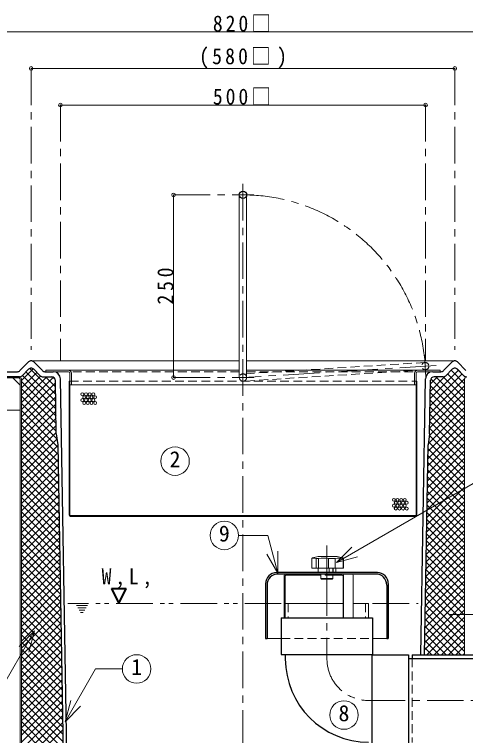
# Model space of a CAD drawing. Units: millimetres at full size, sheet at 1:10; details may follow other scales. Extents: x -2058 to 1992, y -1332 to 1478.
# Drawn here: x -1226 to -608, y -640 to 347 of the extents above; entities that cross this region are included whole.
import ezdxf
from ezdxf.enums import TextEntityAlignment as Align

# ---------------------------------------------------------------- set-up
doc = ezdxf.new("R2010")
doc.units = ezdxf.units.MM
doc.header["$LTSCALE"] = 10
doc.header["$PDMODE"] = 32
doc.header["$PDSIZE"] = 5
for name, pattern in [('CHAIN1', [8, 5, -1, 1, -1]), ('DASHED1', [1.8, 1.2, -0.6]), ('DOUBLE_CHAIN1', [8.8, 5, -1, 0.6, -0.6, 0.6, -1])]:
    doc.linetypes.add(name, pattern=pattern)
doc.layers.add('0-0____1', color=4, linetype='Continuous', lineweight=9)
doc.styles.add('ＭＳ ゴシック', font='')
doc.styles.get('ＭＳ ゴシック').set_extended_font_data('MS Gothic')

msp = doc.modelspace()

# ---------------------------------------------------------------- linework, layer by layer
at = {"layer": '0-0____1'}
for p, q in [((-1322.75, 322.54), (-502.75, 322.54)), ((-1202.75, 272.54), (-622.75, 272.54)), ((-1162.75, 222.54), (-662.75, 222.54)), ((-1007.75, -150.46), (-1007.75, 99.54)), ((-1202.75, -127.46), (-917.75, -127.46)), ((-907.75, -127.46), (-622.75, -127.46)), ((-1204.65, -137.84), (-1169.23, -173.26)), ((-620.35, -138.07), (-608.21, -150.21)), ((-1216.15, -154.71), (-1199.83, -138.4)), ((-1216.15, -164.61), (-1194.88, -143.35)), ((-1214.73, -147.56), (-1168.9, -193.39)), ((-1209.84, -142.56), (-1169.06, -183.33)), ((-1151.75, -140.46), (-917.75, -140.46)), ((-907.75, -140.46), (-673.75, -140.46)), ((-656.52, -189.05), (-612.87, -145.4)), ((-656.35, -178.99), (-617.77, -140.4)), ((-632.72, -145.5), (-609.35, -168.88)), ((-630.52, -143.25), (-625.67, -138.41)), ((-627.82, -140.5), (-609.35, -158.98)), ((-1227.75, -151.06), (-1217.75, -161.06)), ((-1216.15, -174.51), (-1189.96, -148.33)), ((-1216.15, -184.41), (-1181.19, -149.46)), ((-1216.15, -194.31), (-1171.99, -150.15)), ((-1216.15, -156.05), (-1168.73, -203.46)), ((-1216.15, -204.21), (-1169.49, -157.56)), ((-1183.14, -149.46), (-1169.4, -163.19)), ((-1172.99, -149.7), (-1169.79, -152.9)), ((-656.69, -199.12), (-609.17, -151.6)), ((-656.19, -168.92), (-635.8, -148.53)), ((-656.02, -158.85), (-646.62, -149.46)), ((-655.51, -152.41), (-609.35, -198.57)), ((-648.56, -149.46), (-609.35, -188.67)), ((-638.67, -149.46), (-609.35, -178.78)), ((-1216.15, -165.94), (-1168.56, -213.53)), ((-1216.15, -214.11), (-1169.33, -167.29)), ((-677.75, -160.46), (-1147.75, -160.46)), ((-656.86, -209.19), (-609.35, -161.68)), ((-656.07, -161.75), (-609.35, -208.47)), ((-1216.15, -175.84), (-1168.39, -223.6)), ((-1216.15, -224.01), (-1169.17, -177.03)), ((-657.02, -219.26), (-609.35, -171.58)), ((-656.23, -171.49), (-609.35, -218.37)), ((-1216.15, -185.74), (-1167.25, -234.64)), ((-1216.15, -233.91), (-1169.01, -186.77)), ((-657.49, -229.62), (-609.35, -181.48)), ((-656.39, -181.23), (-609.35, -228.27)), ((-1310.75, -195.06), (-1217.75, -195.06)), ((-1216.15, -195.64), (-1166.02, -245.76)), ((-1216.15, -243.8), (-1168.85, -196.5)), ((-659.23, -241.26), (-609.35, -191.38)), ((-656.55, -190.96), (-609.35, -238.17)), ((-1216.15, -205.54), (-1165.86, -255.83)), ((-1216.15, -253.7), (-1168.68, -206.24)), ((-659.56, -251.49), (-609.35, -201.28)), ((-656.71, -200.7), (-609.35, -248.07)), ((-1216.15, -215.44), (-1165.69, -265.9)), ((-1216.15, -263.6), (-1168.52, -215.98)), ((-659.73, -261.56), (-609.35, -211.18)), ((-656.88, -210.44), (-609.35, -257.97)), ((-1216.15, -225.34), (-1165.52, -275.97)), ((-1216.15, -273.5), (-1168.36, -225.72)), ((-659.9, -271.63), (-609.35, -221.07)), ((-657.04, -220.18), (-609.35, -267.87)), ((-1216.15, -283.4), (-1167.27, -234.53)), ((-1216.15, -235.24), (-1165.35, -286.03)), ((-660.07, -281.69), (-609.35, -230.97)), ((-657.49, -229.63), (-609.35, -277.77)), ((-1216.15, -293.3), (-1166.07, -243.22)), ((-1216.15, -245.14), (-1165.19, -296.1)), ((-660.23, -291.76), (-609.35, -240.87)), ((-658.78, -238.24), (-609.35, -287.67)), ((-1216.15, -303.2), (-1165.9, -252.96)), ((-1216.15, -255.04), (-1165.02, -306.17)), ((-660.4, -301.83), (-609.35, -250.77)), ((-659.49, -247.42), (-609.35, -297.57)), ((-1216.15, -313.1), (-1165.74, -262.7)), ((-1216.15, -264.94), (-1164.85, -316.24)), ((-660.57, -311.9), (-609.35, -260.67)), ((-659.66, -257.16), (-609.35, -307.47)), ((-1216.15, -323), (-1165.58, -272.43)), ((-1216.15, -274.84), (-1164.68, -326.3)), ((-660.74, -321.96), (-609.35, -270.57)), ((-659.82, -266.89), (-609.35, -317.37)), ((-1216.15, -332.9), (-1165.42, -282.17)), ((-1216.15, -284.74), (-1164.51, -336.37)), ((-660.9, -332.03), (-609.35, -280.47)), ((-659.98, -276.63), (-609.35, -327.27)), ((-1216.15, -342.8), (-1165.25, -291.91)), ((-1216.15, -294.64), (-1164.35, -346.44)), ((-661.07, -342.1), (-609.35, -290.37)), ((-660.14, -286.37), (-609.35, -337.17)), ((-1216.15, -352.7), (-1165.09, -301.65)), ((-1216.15, -304.54), (-1164.18, -356.5)), ((-661.24, -352.17), (-609.35, -300.27)), ((-660.47, -305.84), (-609.35, -356.97)), ((-660.31, -296.11), (-609.35, -347.07)), ((-1216.15, -362.6), (-1164.93, -311.38)), ((-1216.15, -314.44), (-1164.01, -366.57)), ((-661.41, -362.23), (-609.35, -310.17)), ((-660.63, -315.58), (-609.35, -366.87)), ((-1216.15, -372.5), (-1164.77, -321.12)), ((-1216.15, -324.34), (-1163.84, -376.64)), ((-661.58, -372.3), (-609.35, -320.07)), ((-660.79, -325.32), (-609.35, -376.76)), ((-1216.15, -382.4), (-1164.61, -330.86)), ((-1216.15, -334.24), (-1163.67, -386.71)), ((-661.74, -382.37), (-609.35, -329.97)), ((-660.95, -335.06), (-609.35, -386.66)), ((-1216.15, -392.3), (-1164.44, -340.6)), ((-1216.15, -344.14), (-1163.51, -396.77)), ((-661.91, -392.43), (-609.35, -339.87)), ((-661.12, -344.79), (-609.35, -396.56)), ((-1216.15, -402.2), (-1164.28, -350.33)), ((-1216.15, -354.04), (-1163.34, -406.84)), ((-662.08, -402.5), (-609.35, -349.77)), ((-661.28, -354.53), (-609.35, -406.46)), ((-1216.15, -412.1), (-1164.12, -360.07)), ((-1216.15, -363.93), (-1163.17, -416.91)), ((-662.25, -412.57), (-609.35, -359.67)), ((-661.44, -364.27), (-609.35, -416.36)), ((-1216.15, -422), (-1163.96, -369.81)), ((-1216.15, -373.83), (-1163, -426.98)), ((-662.41, -422.64), (-609.35, -369.57)), ((-661.6, -374), (-609.35, -426.26)), ((-1216.15, -431.89), (-1163.79, -379.54)), ((-1216.15, -383.73), (-1162.84, -437.04)), ((-662.58, -432.7), (-609.35, -379.47)), ((-661.77, -383.74), (-609.35, -436.16)), ((-1216.15, -441.79), (-1163.63, -389.28)), ((-1216.15, -393.63), (-1162.67, -447.11)), ((-662.75, -442.77), (-609.35, -389.37)), ((-661.93, -393.48), (-609.35, -446.06)), ((-1216.15, -451.69), (-1163.47, -399.02)), ((-1216.15, -403.53), (-1162.5, -457.18)), ((-818.41, -398.26), (-818.41, -411.46)), ((-809.71, -395.55), (-817.62, -397.28)), ((-812.72, -398.26), (-812.72, -411.46)), ((-812.72, -398.26), (-809.29, -398.26)), ((-809.29, -398.26), (-809.29, -411.46)), ((-808.85, -395.46), (-784.84, -395.46)), ((-795.6, -398.26), (-795.6, -411.46)), ((-795.6, -398.26), (-786.4, -398.26)), ((-786.4, -398.26), (-786.4, -411.46)), ((-783.99, -395.55), (-776.07, -397.28)), ((-775.81, -398.26), (-775.29, -398.26)), ((-775.81, -398.26), (-775.81, -411.46)), ((-662.92, -452.84), (-609.35, -399.27)), ((-662.09, -403.22), (-609.35, -455.96)), ((-1216.15, -461.59), (-1163.31, -408.76)), ((-1216.15, -413.43), (-1162.33, -467.24)), ((-809.79, -411.46), (-809.79, -417.46)), ((-794.58, -411.46), (-794.58, -417.46)), ((-789.9, -411.46), (-789.9, -417.46)), ((-789.38, -411.46), (-789.38, -417.46)), ((-785.79, -411.46), (-785.79, -417.46)), ((-663.09, -462.91), (-609.35, -409.17)), ((-662.25, -412.95), (-609.35, -465.86)), ((-1216.15, -471.49), (-1163.15, -418.49)), ((-1216.15, -423.33), (-1162.16, -477.31)), ((-806.04, -419.46), (-806.04, -425.46)), ((-797.79, -425.46), (-797.79, -420.96)), ((-789.54, -420.96), (-789.54, -425.46)), ((-663.25, -472.97), (-609.35, -419.06)), ((-662.42, -422.69), (-609.35, -475.76)), ((-1216.15, -481.39), (-1162.98, -428.23)), ((-1216.15, -433.23), (-1162, -487.38)), ((-806.04, -425.46), (-805.04, -426.46)), ((-805.04, -426.46), (-790.54, -426.46)), ((-663.42, -483.04), (-609.35, -428.96)), ((-662.58, -432.43), (-609.35, -485.66)), ((-1216.15, -491.29), (-1162.82, -437.97)), ((-1216.15, -443.13), (-1161.83, -497.45)), ((-663.59, -493.11), (-609.35, -438.86)), ((-662.74, -442.16), (-609.35, -495.56)), ((-1216.15, -501.19), (-1162.66, -447.7)), ((-1216.15, -453.03), (-1161.66, -507.51)), ((-663.76, -503.17), (-609.35, -448.76)), ((-662.9, -451.9), (-609.35, -505.46)), ((-1216.15, -511.09), (-1162.5, -457.44)), ((-1216.15, -462.93), (-1161.49, -517.58)), ((-663.92, -513.24), (-609.35, -458.66)), ((-663.06, -461.64), (-609.35, -515.36)), ((-1216.15, -520.99), (-1162.33, -467.18)), ((-1216.15, -472.83), (-1161.33, -527.65)), ((-664.09, -523.31), (-609.35, -468.56)), ((-663.23, -471.38), (-609.35, -525.26)), ((-1216.15, -530.89), (-1162.17, -476.92)), ((-1216.15, -482.73), (-1161.16, -537.72)), ((-663.39, -481.11), (-614.55, -529.96)), ((-660.84, -529.96), (-609.35, -478.46)), ((-1216.15, -540.79), (-1162.01, -486.65)), ((-1216.15, -492.63), (-1160.99, -547.78)), ((-663.55, -490.85), (-624.45, -529.96)), ((-650.94, -529.96), (-609.35, -488.36)), ((-1216.15, -550.69), (-1161.85, -496.39)), ((-1216.15, -502.53), (-1160.82, -557.85)), ((-663.71, -500.59), (-634.35, -529.96)), ((-641.04, -529.96), (-609.35, -498.26)), ((-1216.15, -560.59), (-1161.68, -506.13)), ((-1216.15, -512.43), (-1160.65, -567.92)), ((-860.29, -507.46), (-879.79, -507.46)), ((-715.79, -507.46), (-735.29, -507.46)), ((-663.88, -510.32), (-644.25, -529.96)), ((-631.14, -529.96), (-609.35, -508.16)), ((-1216.15, -570.49), (-1161.52, -515.87)), ((-1216.15, -522.33), (-1160.49, -577.98)), ((-664.04, -520.06), (-654.14, -529.96)), ((-621.24, -529.96), (-609.35, -518.06)), ((-1216.15, -580.39), (-1161.36, -525.6)), ((-1216.15, -532.23), (-1160.32, -588.05)), ((-664.2, -529.8), (-664.04, -529.96)), ((-611.34, -529.96), (-609.35, -527.96)), ((-1216.15, -590.29), (-1161.2, -535.34)), ((-1216.15, -542.13), (-1160.15, -598.12)), ((-1216.15, -600.19), (-1161.04, -545.08)), ((-1216.15, -552.03), (-1159.98, -608.19)), ((-1216.15, -610.09), (-1160.87, -554.81)), ((-1216.15, -561.92), (-1159.82, -618.25)), ((-1216.15, -619.99), (-1160.71, -564.55)), ((-1216.15, -571.82), (-1159.65, -628.32)), ((-1216.15, -629.88), (-1160.55, -574.29)), ((-1216.15, -581.72), (-1159.48, -638.39)), ((-1216.15, -639.78), (-1160.39, -584.03)), ((-1216.15, -591.62), (-1159.31, -648.46)), ((-1216.15, -649.68), (-1160.22, -593.76)), ((-1216.15, -601.52), (-1159.14, -658.52)), ((-1216.15, -659.58), (-1160.06, -603.5)), ((-1216.15, -611.42), (-1158.98, -668.59)), ((-1216.15, -669.48), (-1159.9, -613.24)), ((-1216.15, -621.32), (-1158.81, -678.66)), ((-1216.15, -679.38), (-1159.74, -622.97)), ((-1216.15, -631.22), (-1158.64, -688.72)), ((-1216.15, -689.28), (-1159.57, -632.71))]:
    msp.add_line(p, q, dxfattribs=at)
at = {"layer": '0-0____1', "linetype": 'CHAIN1'}
for p, q in [((-1202.75, 272.54), (-1202.75, -112.46)), ((-622.75, 272.54), (-622.75, -112.46)), ((-1162.75, 222.54), (-1162.75, -127.46)), ((-662.75, 222.54), (-662.75, -127.46)), ((-912.75, 114.54), (-912.75, -817.46)), ((-1007.75, 99.54), (-897.75, 99.54)), ((-664.18, -119.81), (-662.3, -149.75)), ((-648.27, -133.84), (-912.75, -150.46)), ((-1007.75, -150.46), (-897.75, -150.46)), ((-797.79, -380.46), (-797.79, -420.96)), ((-797.79, -426.46), (-797.79, -535.46)), ((-1125.75, -462.58), (-1140.75, -462.58)), ((-1127.62, -465.71), (-1138.87, -465.71)), ((-1129.5, -468.83), (-1137, -468.83)), ((-1131.37, -471.96), (-1135.12, -471.96)), ((-629.35, -474.96), (-586.15, -474.96)), ((-740.79, -592.46), (142.25, -592.46))]:
    msp.add_line(p, q, dxfattribs=at)
at = {"layer": '0-0____1', "color": 7, "lineweight": 18}
for p, q in [((-917.75, 99.54), (-917.75, -150.46)), ((-907.75, 99.54), (-907.75, -150.46)), ((-1182.75, -140.46), (-1182.75, -142.46)), ((-1182.75, -140.46), (-1151.75, -140.46)), ((-1172.58, -142.46), (-1151.75, -142.46)), ((-1149.75, -338.46), (-1149.75, -144.46)), ((-1147.75, -144.46), (-1147.75, -160.46)), ((-677.75, -144.46), (-677.75, -160.46)), ((-675.75, -338.46), (-675.75, -144.46)), ((-642.75, -140.46), (-673.75, -140.46)), ((-673.75, -142.46), (-652.91, -142.46)), ((-642.75, -142.46), (-642.75, -140.46)), ((-1219.35, -151.06), (-1320.75, -151.06)), ((-1217.75, -152.66), (-1217.75, -799.26)), ((-1216.15, -797.66), (-1216.15, -152.66)), ((-1150.75, -155.46), (-1149.75, -155.46)), ((-1150.75, -338.46), (-1150.75, -155.46)), ((-675.75, -155.46), (-674.75, -155.46)), ((-674.75, -338.46), (-674.75, -155.46)), ((-609.35, -529.96), (-609.35, -152.66)), ((-1149.75, -160.46), (-1147.75, -160.46)), ((-677.75, -160.46), (-675.75, -160.46)), ((-784.86, -403.68), (-597.74, -295.65)), ((-676.75, -339.46), (-1148.75, -339.46)), ((-676.75, -340.46), (-1148.75, -340.46)), ((-878.83, -366.51), (-918.79, -366.51)), ((-864.97, -418.26), (-878.83, -366.51)), ((-784.86, -403.68), (-763.64, -382.47)), ((-864.97, -418.26), (-879.97, -392.28)), ((-864.97, -418.26), (-864.97, -388.26)), ((-784.86, -403.68), (-755.88, -395.92)), ((-856.29, -420.96), (-856.29, -479.46)), ((-854.79, -421.96), (-854.79, -479.46)), ((-806.04, -420.96), (-853.79, -420.96)), ((-800.15, -419.46), (-800.15, -420.96)), ((-776.78, -420.96), (-800.15, -420.96)), ((-775.78, -421.96), (-775.78, -479.46)), ((-775.03, -420.96), (-775.03, -479.46)), ((-762.04, -420.96), (-762.04, -479.46)), ((-854.79, -459.46), (-775.78, -459.46)), ((-1198.11, -497.26), (-1249.21, -585.77)), ((-1198.11, -497.26), (-1219.33, -518.48)), ((-1198.11, -497.26), (-1205.88, -526.24)), ((-1156.28, -621.44), (-1114.59, -549.24)), ((-1077.89, -549.24), (-1114.59, -549.24)), ((-1156.28, -621.44), (-1148.51, -592.47)), ((-1156.28, -621.44), (-1135.06, -600.23))]:
    msp.add_line(p, q, dxfattribs=at)
at = {"layer": '0-0____1', "color": 5, "lineweight": 25}
for p, q in [((-1218.06, -140.95), (-1206.32, -128.96)), ((-1187.43, -140.95), (-1199.17, -128.96)), ((-638.06, -140.95), (-626.32, -128.96)), ((-607.43, -140.95), (-619.17, -128.96)), ((-1322.75, -142.46), (-1221.64, -142.46)), ((-1215.12, -147.95), (-1206.32, -138.96)), ((-1190.37, -147.95), (-1199.17, -138.96)), ((-1183.85, -142.46), (-1172.58, -142.46)), ((-652.91, -142.46), (-641.64, -142.46)), ((-635.12, -147.95), (-626.32, -138.96)), ((-610.37, -147.95), (-619.17, -138.96)), ((-1218.69, -149.46), (-1322.75, -149.46)), ((-1186.8, -149.46), (-1174.54, -149.46)), ((-1168.33, -227.46), (-1169.55, -154.2)), ((-1153.24, -712.96), (-1162.58, -152.27)), ((-669.2, -529.96), (-662.91, -152.27)), ((-657.16, -227.46), (-655.94, -154.2)), ((-638.69, -149.46), (-650.95, -149.46)), ((-1168.33, -227.46), (-1166.08, -242.46)), ((-657.16, -227.46), (-659.41, -242.46)), ((-1166.08, -242.46), (-1158.15, -717.96)), ((-664.2, -529.96), (-659.41, -242.46)), ((-728.79, -417.46), (-866.79, -417.46)), ((-730.79, -419.46), (-864.79, -419.46)), ((-881.79, -432.46), (-881.79, -507.46)), ((-713.79, -432.46), (-713.79, -507.46)), ((-879.79, -434.46), (-879.79, -507.46)), ((-715.79, -434.46), (-715.79, -507.46)), ((-860.29, -479.46), (-860.29, -529.46)), ((-860.29, -479.46), (-735.29, -479.46)), ((-735.29, -479.46), (-735.29, -529.46)), ((-881.79, -507.46), (-879.79, -507.46)), ((-715.79, -507.46), (-713.79, -507.46)), ((-860.29, -529.46), (-735.29, -529.46)), ((-854.79, -529.46), (-854.79, -535.46)), ((-736.29, -529.96), (-686.29, -529.96)), ((-686.29, -529.96), (-686.29, -654.96)), ((-681.29, -529.96), (-577.29, -529.96)), ((-681.29, -529.96), (-681.29, -534.96)), ((-686.29, -534.96), (-577.29, -534.96))]:
    msp.add_line(p, q, dxfattribs=at)
at = {"layer": '0-0____1', "linetype": 'DASHED1'}
for p, q in [((-663.55, -129.79), (-913.06, -145.46)), ((-917.75, -142.46), (-1151.75, -142.46)), ((-662.92, -139.77), (-912.43, -155.45)), ((-907.75, -142.46), (-673.75, -142.46)), ((-1149.75, -155.46), (-675.75, -155.46)), ((-850.79, -459.46), (-850.79, -479.46)), ((-744.79, -459.46), (-744.79, -479.46)), ((-860.29, -507.46), (-735.29, -507.46))]:
    msp.add_line(p, q, dxfattribs=at)
at = {"layer": '0-0____1', "color": 1, "lineweight": 40}
for p, q in [((-1092.95, -439.05), (-1082.75, -459.46)), ((-1092.95, -439.05), (-1072.54, -439.05)), ((-1082.75, -459.46), (-1072.54, -439.05))]:
    msp.add_line(p, q, dxfattribs=at)
at = {"layer": '0-0____1', "linetype": 'DOUBLE_CHAIN1'}
for p, q in [((-860.29, -459.46), (-1152.46, -459.46)), ((-735.29, -459.46), (-673.03, -459.46))]:
    msp.add_line(p, q, dxfattribs=at)
at = {"layer": '0-0____1', "color": 7, "linetype": 'DASHED1', "lineweight": 18}
msp.add_line((-681.29, -534.96), (-681.29, -649.96), dxfattribs=at)
at = {"layer": '0-0____1'}
for points in [[(-775.29, -398.26), (-775.29, -411.46), (-818.41, -411.46)], [(-806.04, -425.46), (-789.54, -425.46), (-790.54, -426.46)]]:
    msp.add_lwpolyline(points, dxfattribs=at)
at = {"layer": '0-0____1', "color": 7, "lineweight": 18}
msp.add_lwpolyline([(-762.04, -459.46), (-740.79, -459.46), (-740.79, -479.46)], dxfattribs=at)
at = {"layer": '0-0____1', "color": 5, "lineweight": 25}
msp.add_lwpolyline([(-736.29, -529.96), (-736.29, -654.96), (-686.29, -654.96)], dxfattribs=at)
msp.add_circle((-912.75, 99.54), 5, dxfattribs=at)
at = {"layer": '0-0____1', "linetype": 'DASHED1'}
msp.add_circle((-663.24, -134.78), 5, dxfattribs=at)
at = {"layer": '0-0____1'}
for centre in [(-1132.66, -173.27), (-1130.16, -177.27), (-1127.66, -173.27), (-1125.16, -177.27), (-1122.66, -173.27), (-1120.16, -177.27), (-1117.66, -173.27), (-1115.16, -177.27), (-1132.66, -181.27), (-1130.16, -185.27), (-1127.66, -181.27), (-1125.16, -185.27), (-1122.66, -181.27), (-1120.16, -185.27), (-1117.66, -181.27), (-1115.16, -185.27), (-706.14, -317.82), (-701.14, -317.82), (-696.14, -317.82), (-691.14, -317.82), (-706.14, -325.82), (-703.64, -321.82), (-701.14, -325.82), (-698.64, -321.82), (-696.14, -325.82), (-693.64, -321.82), (-691.14, -325.82), (-688.64, -321.82), (-703.64, -329.82), (-698.64, -329.82), (-693.64, -329.82), (-688.64, -329.82)]:
    msp.add_circle(centre, 2, dxfattribs=at)
at = {"layer": '0-0____1', "color": 7, "lineweight": 18}
for centre in [(-1005.75, -264.86), (-938.29, -366.51), (-1058.39, -549.24), (-774.5, -612.38)]:
    msp.add_circle(centre, 19.5, dxfattribs=at)
at = {"layer": '0-0____1', "linetype": 'CHAIN1'}
for centre, radius, start, end in [((-912.75, -150.46), 250, 3.5955, 90), ((-740.79, -535.46), 57, 180, 270)]:
    msp.add_arc(centre, radius, start, end, dxfattribs=at)
at = {"layer": '0-0____1', "color": 5, "lineweight": 25}
for centre, radius, start, end in [((-1202.75, -132.46), 5, 44.3947, 135.6053), ((-622.75, -132.46), 5, 44.3947, 135.6053), ((-1202.75, -142.46), 5, 44.3947, 135.6053), ((-622.75, -142.46), 5, 44.3947, 135.6053), ((-1221.64, -137.46), 5, 270, 315.6053), ((-1218.69, -144.46), 5, 270, 315.6053), ((-1186.8, -144.46), 5, 224.3947, 270), ((-1183.85, -137.46), 5, 224.3947, 270), ((-1172.58, -152.46), 10, 1.04163, 90), ((-652.91, -152.46), 10, 90, 178.95837), ((-641.64, -137.46), 5, 270, 315.6053), ((-638.69, -144.46), 5, 270, 315.6053), ((-606.8, -144.46), 5, 224.3947, 270), ((-1174.54, -154.46), 5, 1.04163, 90), ((-650.95, -154.46), 5, 90, 178.95837), ((-866.79, -432.46), 15, 90, 180), ((-864.79, -434.46), 15, 90, 180), ((-853.79, -421.96), 1, 90, 180), ((-730.79, -434.46), 15, 0, 90), ((-728.79, -432.46), 15, 0, 90), ((-740.79, -535.46), 114, 180, 270)]:
    msp.add_arc(centre, radius, start, end, dxfattribs=at)
at = {"layer": '0-0____1', "color": 7, "lineweight": 18}
for centre, radius, start, end in [((-1151.75, -144.46), 4, 0, 90), ((-1151.75, -144.46), 2, 0, 90), ((-673.75, -144.46), 4, 90, 180), ((-673.75, -144.46), 2, 90, 180), ((-1219.35, -152.66), 3.2, 0, 90), ((-1219.35, -152.66), 1.6, 0, 90), ((-912.75, -150.46), 5, 180, 0), ((-606.15, -152.66), 3.2, 90, 180), ((-1148.75, -338.46), 2, 180, 270), ((-1148.75, -338.46), 1, 180, 270), ((-676.75, -338.46), 2, 270, 0), ((-676.75, -338.46), 1, 270, 0), ((-854.79, -420.96), 1.5, 90, 180), ((-776.78, -421.96), 1, 0, 90), ((-776.53, -420.96), 1.5, 0, 90), ((-763.54, -420.96), 1.5, 0, 90)]:
    msp.add_arc(centre, radius, start, end, dxfattribs=at)
at = {"layer": '0-0____1', "linetype": 'DASHED1'}
msp.add_arc((-912.75, -150.46), 5, 0, 180, dxfattribs=at)
at = {"layer": '0-0____1'}
for centre, radius, start, end in [((-817.41, -398.26), 1, 102.36697, 180), ((-815.56, -402.89), 5.43, 58.41904, 121.58096), ((-808.85, -399.46), 4, 90, 102.36697), ((-802.44, -426.97), 29.51, 76.59069, 103.40931), ((-781.1, -415.25), 17.8, 72.70582, 107.29418), ((-784.84, -399.46), 4, 77.63303, 90), ((-776.29, -398.26), 1, 0, 77.63303), ((-801.91, -414.49), 11.72, 249.39031, 290.60969), ((-793.66, -414.49), 11.72, 249.39031, 290.60969)]:
    msp.add_arc(centre, radius, start, end, dxfattribs=at)
for p in [(-1202.75, 272.54), (-622.75, 272.54), (-1162.75, 222.54), (-662.75, 222.54), (-1007.75, 99.54), (-1007.75, -150.46)]:
    msp.add_point(p, dxfattribs=at)

# ---------------------------------------------------------------- texts
at = {"layer": '0-0____1', "color": 7, "style": 'ＭＳ ゴシック'}
for s, p in [('2', (-1013.25, -279.86)), ('9', (-945.79, -381.51)), ('1', (-1065.89, -564.24)), ('8', (-782, -627.38))]:
    msp.add_text(s, height=21.99, dxfattribs=at).set_placement(p, align=Align.BOTTOM_LEFT)
at = {"layer": '0-0____1', "color": 7, "char_height": 21.99, "attachment_point": 7, "style": 'ＭＳ ゴシック'}
for s, insert in [('\\T1.3;\\W0.9;820□', (-954, 322.54)), ('\\T1.32;\\W0.9;(580□)', (-972.75, 272.54)), ('\\T1.3;\\W0.9;500□', (-954, 222.54)), ('\\T1.38;\\W0.9;W,L,', (-1106.29, -439.05))]:
    msp.add_mtext(s, dxfattribs=dict(at, insert=insert))
at = {"layer": '0-0____1', "color": 7, "insert": (-1007.75, -50.46), "char_height": 21.99, "attachment_point": 7, "rotation": 90, "style": 'ＭＳ ゴシック'}
msp.add_mtext('\\T1.38;\\W0.9;250', dxfattribs=at)

doc.saveas('drawing.dxf')
